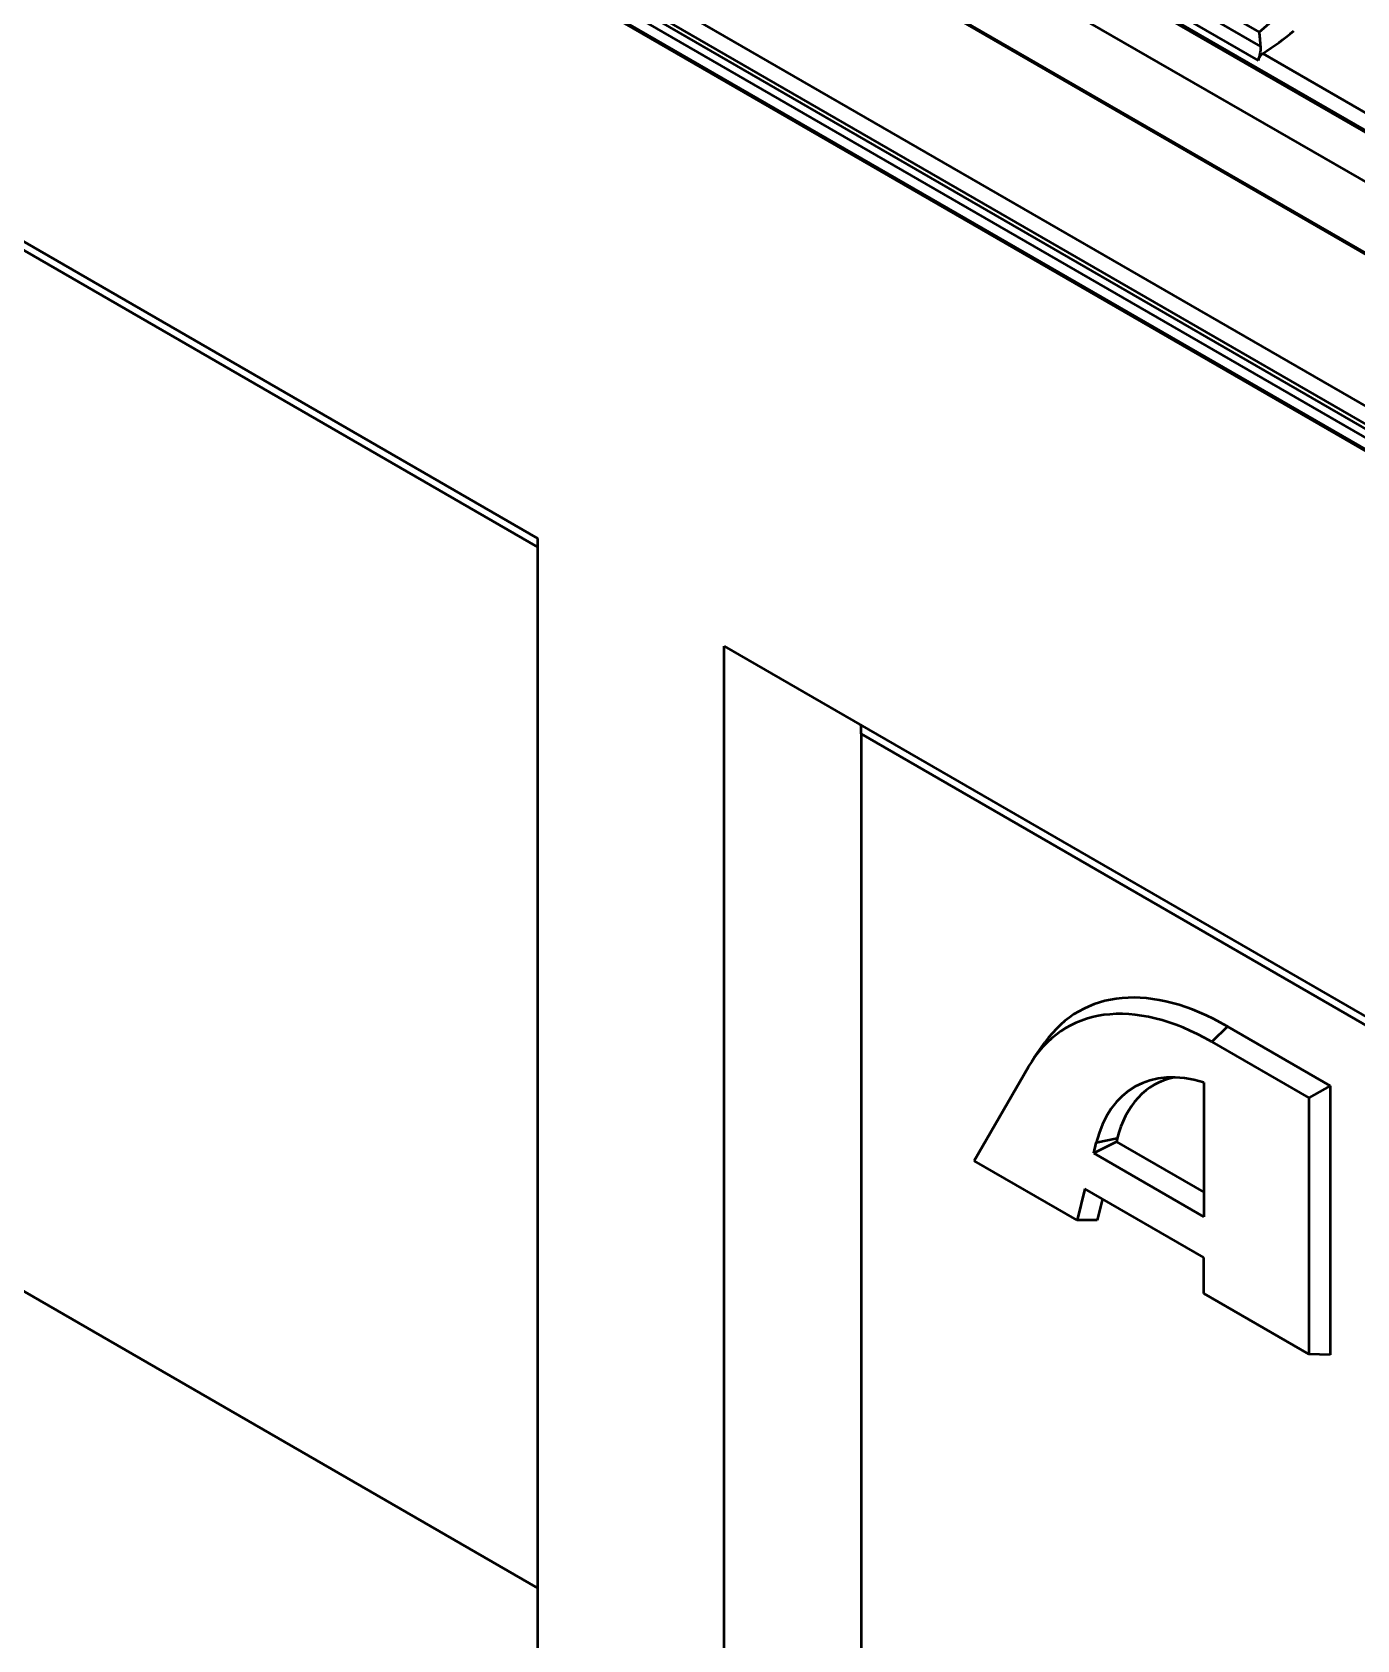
# Model space of a CAD drawing. Header units: millimetres. Extents: x 0 to 2774, y -40 to 1485.
# Drawn here: x 150.3 to 210.6, y 282.2 to 355.4 of the extents above; entities that cross this region are included whole.
import ezdxf

# ---------------------------------------------------------------- set-up
doc = ezdxf.new("R2010")
doc.units = ezdxf.units.MM
doc.header["$LTSCALE"] = 2.5
doc.layers.add('Sichtbar (ISO)', color=7, linetype='Continuous', lineweight=50)
doc.layers.add('Sichtbar schmal (ISO)', color=7, linetype='Continuous', lineweight=50)

msp = doc.modelspace()

# ---------------------------------------------------------------- linework, layer by layer
at = {"layer": 'Sichtbar (ISO)'}
for p, q in [((276.157, 313.26), (99.38, 415.322)), ((97.31, 414.187), (274.087, 312.124)), ((95.948, 402.726), (272.725, 300.664)), ((108.624, 369.687), (173.324, 332.333)), ((173.324, 250.683), (173.324, 332.333)), ((181.81, 327.434), (268.784, 277.219)), ((181.81, 245.784), (181.81, 327.434)), ((188.048, 323.439), (188.048, 276.067)), ((114.862, 318.321), (173.324, 284.568)), ((204.709, 310.13), (209.387, 307.43)), ((195.924, 308.712), (196.408, 309.398)), ((204.002, 309.425), (208.422, 306.873)), ((193.186, 304.016), (195.652, 308.286)), ((203.634, 307.58), (203.634, 301.472)), ((209.387, 307.43), (208.422, 306.873)), ((209.387, 307.43), (209.387, 295.182)), ((208.422, 306.873), (208.422, 295.22)), ((199.664, 304.878), (198.627, 304.363)), ((198.627, 304.363), (198.744, 304.835)), ((203.634, 301.472), (198.627, 304.363)), ((199.701, 305.027), (199.664, 304.878)), ((199.664, 304.878), (203.634, 302.586)), ((197.872, 301.311), (193.186, 304.016)), ((198.226, 302.74), (197.872, 301.311)), ((203.634, 299.617), (198.226, 302.74)), ((199.021, 302.28), (198.78, 301.306)), ((198.78, 301.306), (197.872, 301.311)), ((203.634, 297.984), (203.634, 299.617)), ((208.422, 295.22), (203.634, 297.984)), ((209.387, 295.182), (208.422, 295.22))]:
    msp.add_line(p, q, dxfattribs=at)
for centre, major_axis, ratio, start_param, end_param in [((181.81, 320.917), (4.92, 5.754), 0.666532, 5.621133, 5.687566), ((204.709, 299.052), (-6.784, 11.75), 0.57735, 5.497787, 6.543481), ((204.002, 298.644), (-6.602, 11.435), 0.57735, 5.497787, 6.604936), ((205.144, 299.293), (-4.665, 8.08), 0.57735, 5.728793, 6.823605), ((205.851, 299.701), (-4.483, 7.764), 0.57735, 6.098416, 6.823605)]:
    msp.add_ellipse(centre, major_axis=major_axis, ratio=ratio, start_param=start_param, end_param=end_param, dxfattribs=at)
for points, knots in [([(206.149, 355.369), (206.149, 355.369), (206.149, 355.368), (206.161, 355.284), (206.174, 355.185), (206.196, 354.961), (206.206, 354.84), (206.214, 354.719)], [-0.1542132, -0.1542132, -0.1542132, -0.1542132, -0.1536092, -0.1536092, -0.078064, -0.078064, 0, 0, 0, 0]), ([(206.214, 354.719), (206.221, 354.612), (206.211, 354.489), (206.174, 354.289), (206.144, 354.183), (206.106, 354.085)], [0.9326268, 0.9326268, 0.9326268, 0.9326268, 0.9989118, 0.9989118, 1.0578383, 1.0578383, 1.0578383, 1.0578383]), ([(206.106, 354.085), (206.118, 354.116), (206.13, 354.146), (206.168, 354.225), (206.194, 354.271), (206.253, 354.347), (206.285, 354.378), (206.319, 354.399)], [-0.09269677, -0.09269677, -0.09269677, -0.09269677, -0.07259432, -0.07259432, -0.03770441, -0.03770441, -0.0044076, -0.0044076, -0.0044076, -0.0044076])]:
    msp.add_open_spline(points, degree=3, knots=knots, dxfattribs=at)
msp.add_open_spline([(206.319, 354.399), (206.839, 354.729), (207.316, 355.078), (207.734, 355.426)], degree=3, dxfattribs=at)
at = {"layer": 'Sichtbar schmal (ISO)'}
for p, q in [((99.255, 415.309), (276.032, 313.247)), ((96.603, 411.296), (273.38, 309.234)), ((273.389, 309.303), (96.612, 411.365)), ((96.603, 404.389), (273.38, 302.327)), ((95.896, 403.368), (272.673, 301.306)), ((272.85, 301.612), (96.073, 403.674)), ((96.25, 403.776), (273.026, 301.714)), ((272.673, 300.778), (95.896, 402.84)), ((114.862, 365.693), (173.324, 331.94)), ((195.192, 360.015), (249.493, 328.664)), ((200.716, 357.894), (206.214, 354.719)), ((201.371, 358.128), (206.149, 355.369)), ((200.351, 357.407), (206.106, 354.085)), ((211.107, 351.635), (206.319, 354.399)), ((188.048, 323.439), (268.784, 276.826)), ((204.709, 310.13), (204.002, 309.425)), ((199.701, 305.027), (198.744, 304.835))]:
    msp.add_line(p, q, dxfattribs=at)
msp.add_ellipse((186.424, 363.376), major_axis=(24.113, 0), ratio=0.57735, start_param=5.670376, end_param=6.227073, dxfattribs=at)

doc.saveas('drawing.dxf')
